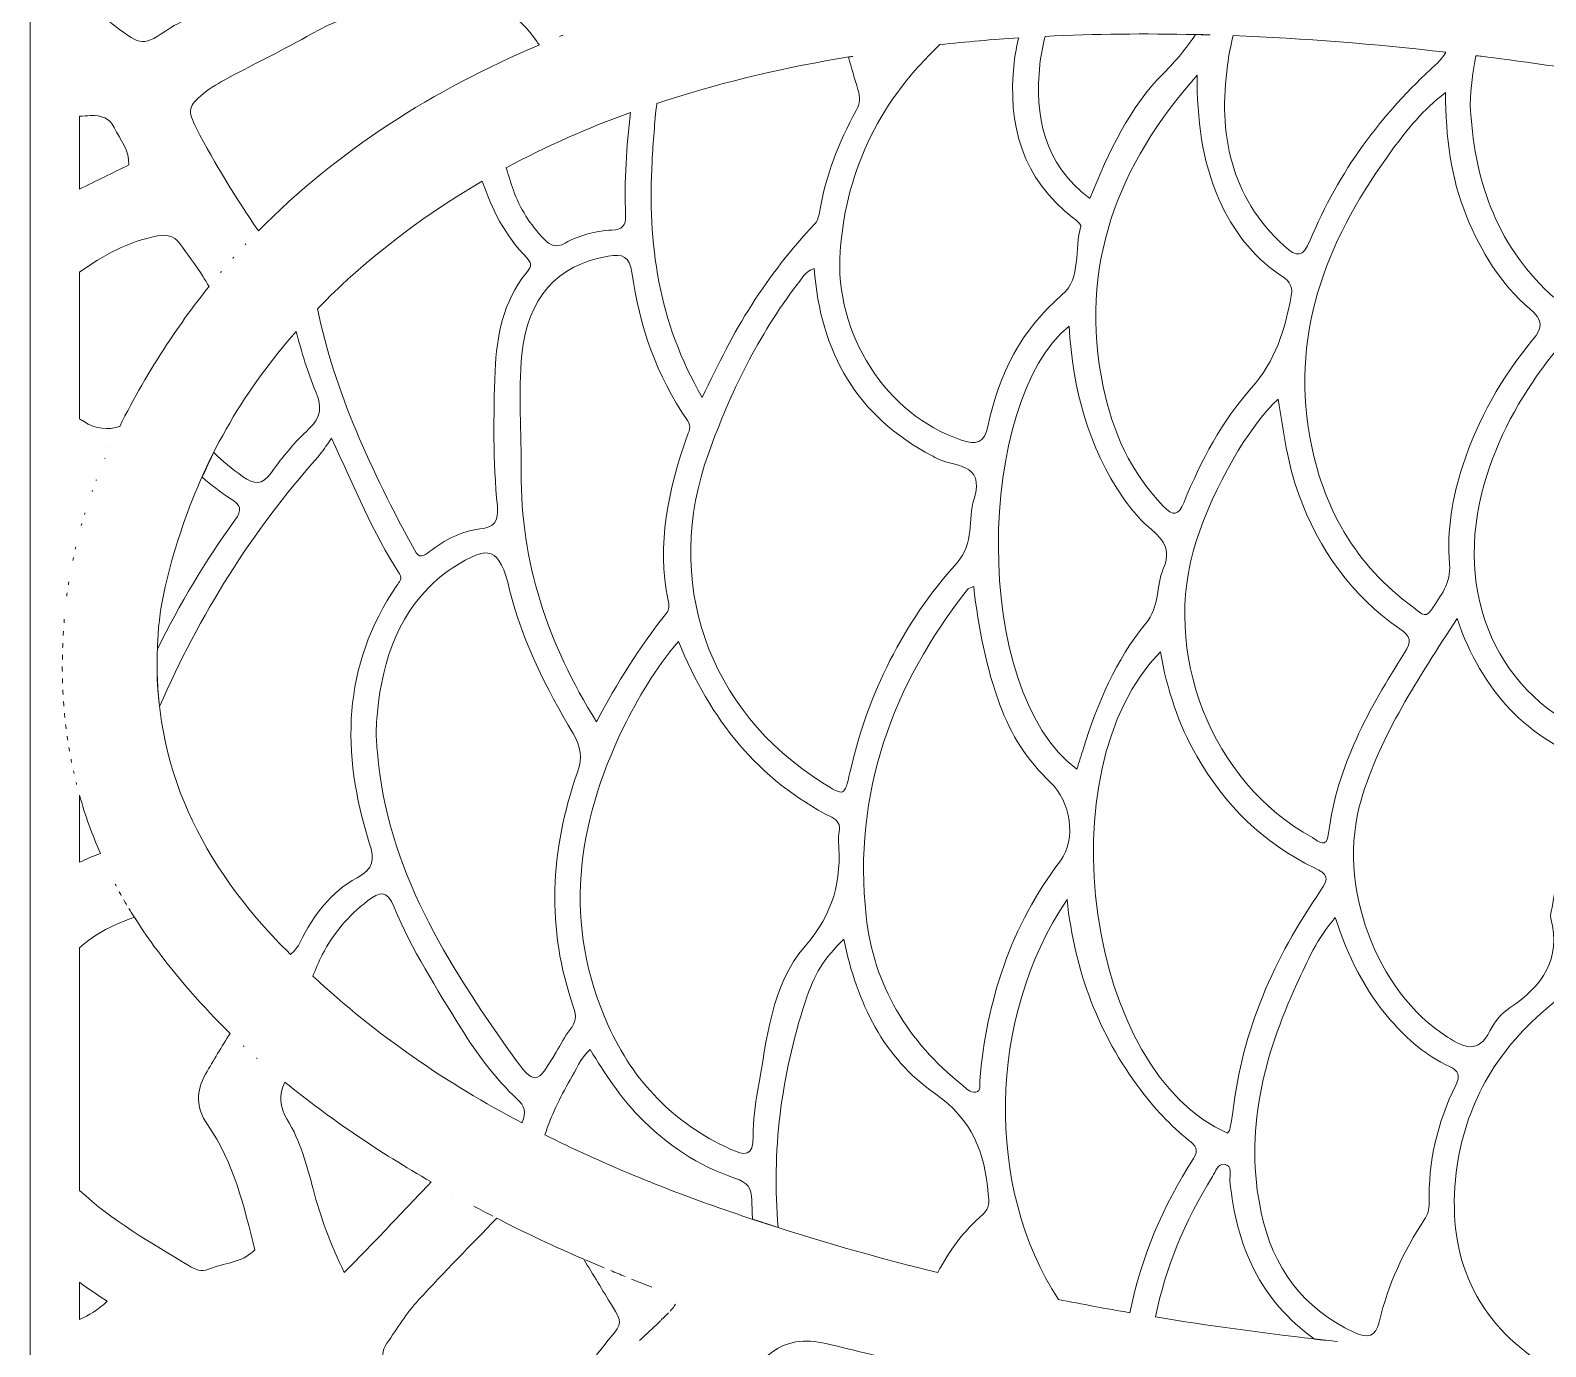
# Model space of a CAD drawing. Extents: x 140 to 2861, y -2860 to -140.
# Drawn here: x 140 to 710, y -1461 to -967 of the extents above; entities that cross this region are included whole.
import ezdxf

# ---------------------------------------------------------------- set-up
doc = ezdxf.new("R2010")
doc.units = 0
doc.header["$MEASUREMENT"] = 0
doc.layers.add('Layer 1', color=7, linetype='Continuous')

# ---------------------------------------------------------------- blocks, each defined once
blk = doc.blocks.new('block 2')
at = {"layer": 'Layer 1', "lineweight": 0}
blk.add_lwpolyline([(140.32, -920.57), (140.32, -1001.24), (140.32, -1037.69), (140.32, -1133.2), (140.32, -1139.38), (140.32, -1222.42), (140.32, -1291.74), (140.32, -1328.31), (140.32, -1385.71), (140.32, -1421.71), (140.32, -1460.92), (140.32, -1497.87), (140.32, -1570.01), (140.32, -1602), (140.32, -1649.8), (140.32, -1699.51), (140.32, -1739.09), (140.32, -1775.73), (140.32, -1848.15), (140.32, -1876.33), (140.32, -1900.91), (140.32, -1936.56)], dxfattribs=at)
for points, knots in [([(158.82, -834.26), (164.77, -832.2), (170.87, -830.56), (177.21, -829.59), (190.52, -827.55), (203.94, -826.25), (217.28, -824.46), (226.15, -823.26), (234.81, -825.64), (243.6, -825.7), (246.51, -825.72), (248.32, -827.74), (249.37, -830.19), (250.79, -833.52), (252.05, -836.93), (253.09, -840.39), (254.16, -843.92), (252.75, -845.95), (248.81, -847.2), (240.94, -849.7), (232.95, -851.88), (225.22, -854.77), (208.12, -861.18), (196.65, -872.98), (192.23, -891), (190.63, -897.53), (189.68, -904.24), (187.83, -910.69), (183.9, -924.34), (187.85, -936.23), (195.4, -947.39), (197.95, -951.17), (200.83, -954.72), (203.42, -958.19), (200.81, -962.66), (196.43, -963.55), (193.04, -965.8), (182.32, -972.93), (182.35, -972.77), (172.02, -965.05), (166.87, -961.2), (162.62, -956.6), (158.82, -951.63), (158.82, -951.63), (158.82, -834.26), (158.82, -834.26)], [0, 0, 0, 0, 1, 1, 1, 2, 2, 2, 3, 3, 3, 4, 4, 4, 5, 5, 5, 6, 6, 6, 7, 7, 7, 8, 8, 8, 9, 9, 9, 10, 10, 10, 11, 11, 11, 12, 12, 12, 13, 13, 13, 14, 14, 14, 15, 15, 15, 15]), ([(214.54, -984.7), (225.05, -979.08), (235.8, -973.91), (246.15, -968), (261.56, -959.21), (278.26, -956.82), (295.59, -957), (297.66, -957.02), (299.79, -957.62), (301.79, -957.32), (314.58, -955.42), (323.83, -960.82), (330.68, -971.13), (330.94, -971.53), (331.23, -971.89), (331.55, -972.23), (331.55, -972.23), (331.55, -972.23), (331.56, -972.23), (291.63, -989.15), (255.81, -1011.77), (226.01, -1042.1), (217.63, -1029.67), (209.56, -1017.03), (202.74, -1003.62), (199.31, -996.88), (199.61, -995.05), (205.39, -990.49), (208.2, -988.26), (211.36, -986.4), (214.54, -984.7)], [0, 0, 0, 0, 1, 1, 1, 2, 2, 2, 3, 3, 3, 4, 4, 4, 5, 5, 5, 6, 6, 6, 7, 7, 7, 8, 8, 8, 9, 9, 9, 10, 10, 10, 10]), ([(340.41, -968.6), (339.96, -968.78), (339.51, -968.96), (339.05, -969.14), (339.51, -968.96), (339.96, -968.78), (340.41, -968.6)], [0, 0, 0, 0, 1, 1, 1, 2, 2, 2, 2]), ([(532.26, -1037.42), (533.29, -1038.22), (535.1, -1039.64), (534.91, -1040.3), (532.3, -1048.87), (535.25, -1059.82), (527.92, -1066.04), (512.51, -1079.22), (504.13, -1095.89), (500.06, -1115.11), (498.6, -1122.14), (495.72, -1122.56), (489.76, -1120.56), (461.98, -1111.22), (442.24, -1080.83), (444.5, -1049.75), (446.88, -1017.67), (460.41, -992.39), (482, -972.14), (491.88, -971.06), (501.71, -970.22), (511.59, -969.6), (510.82, -972.68), (510.2, -975.75), (509.86, -978.94), (507.28, -1002.38), (512.85, -1022.47), (532.26, -1037.42)], [0, 0, 0, 0, 1, 1, 1, 2, 2, 2, 3, 3, 3, 4, 4, 4, 5, 5, 5, 6, 6, 6, 7, 7, 7, 8, 8, 8, 9, 9, 9, 9]), ([(578.02, -968.37), (578.02, -968.37), (578.02, -968.33), (578.02, -968.33), (579.82, -968.37), (581.67, -968.41), (583.51, -968.45), (581.67, -968.41), (579.82, -968.41), (578.02, -968.37), (574.52, -973.44), (570.6, -978.25), (566.07, -982.82), (553.27, -995.61), (545.36, -1012.29), (538.29, -1029.96), (520.81, -1016.59), (517.47, -998.99), (519.54, -979.59), (519.92, -975.98), (520.62, -972.48), (521.46, -969.03), (540.33, -968.1), (559.15, -967.91), (578.02, -968.37)], [0, 0, 0, 0, 1, 1, 1, 2, 2, 2, 3, 3, 3, 4, 4, 4, 5, 5, 5, 6, 6, 6, 7, 7, 7, 8, 8, 8, 8]), ([(668.31, -979.59), (647.75, -998.11), (631.65, -1019.97), (621.09, -1045.56), (618.36, -1052.17), (616.06, -1052.05), (611.33, -1047.75), (590.97, -1029.23), (586.47, -1005.41), (590.01, -979.82), (590.54, -976.06), (591.23, -972.37), (592.08, -968.76), (618.71, -969.76), (645.33, -971.95), (671.96, -974.98), (671, -976.63), (669.88, -978.17), (668.31, -979.59)], [0, 0, 0, 0, 1, 1, 1, 2, 2, 2, 3, 3, 3, 4, 4, 4, 5, 5, 5, 6, 6, 6, 6]), ([(451.19, -989), (452.11, -991.89), (451.96, -994.23), (450.5, -996.88), (443.85, -1008.87), (439.05, -1021.55), (436.74, -1035.15), (436.47, -1036.72), (435.93, -1038.53), (434.9, -1039.61), (426.06, -1048.9), (418.26, -1059.01), (411.31, -1069.81), (404.35, -1080.56), (398.78, -1092.05), (392.71, -1104.65), (376.23, -1076.34), (372.12, -1046.64), (373.88, -1015.9), (374.27, -1008.64), (374.84, -1001.42), (375.61, -994.19), (397.51, -986.97), (420.14, -981.51), (443.39, -977.48), (445.34, -977.14), (447.29, -976.85), (449.23, -976.55), (448.69, -976.64), (448.15, -976.73), (447.61, -976.82), (448.77, -980.9), (449.96, -984.93), (451.19, -989)], [0, 0, 0, 0, 1, 1, 1, 2, 2, 2, 3, 3, 3, 4, 4, 4, 5, 5, 5, 6, 6, 6, 7, 7, 7, 8, 8, 8, 9, 9, 9, 10, 10, 10, 11, 11, 11, 11]), ([(745.42, -1035.73), (744.88, -1039.22), (743.39, -1041.64), (740.81, -1044.1), (733.51, -1050.94), (726.4, -1058.05), (719.6, -1065.39), (716.41, -1068.81), (714.42, -1068.92), (710.96, -1065.66), (690.59, -1046.52), (682.53, -1022.35), (681.18, -994.5), (681.41, -988.2), (682.14, -982.17), (683.26, -976.29), (683.91, -976.36), (684.6, -976.44), (685.29, -976.52), (711.42, -979.75), (737.24, -983.86), (762.79, -988.77), (753.87, -1003.07), (747.96, -1018.7), (745.42, -1035.73)], [0, 0, 0, 0, 1, 1, 1, 2, 2, 2, 3, 3, 3, 4, 4, 4, 5, 5, 5, 6, 6, 6, 7, 7, 7, 8, 8, 8, 8]), ([(613.94, -1066.42), (611.6, -1079.14), (607.99, -1091.05), (599.07, -1101.04), (587.85, -1113.61), (580.05, -1128.4), (573.68, -1143.92), (571.49, -1149.22), (569.64, -1149.42), (565.88, -1145.5), (553.66, -1132.86), (546.78, -1117.45), (543.32, -1100.66), (533.95, -1055.44), (548.7, -1017.21), (578.59, -983.66), (578.56, -999.99), (580.32, -1015.55), (586.89, -1030.42), (591.96, -1041.87), (599.23, -1051.52), (609.64, -1058.55), (612.56, -1060.51), (614.75, -1062.08), (613.94, -1066.42)], [0, 0, 0, 0, 1, 1, 1, 2, 2, 2, 3, 3, 3, 4, 4, 4, 5, 5, 5, 6, 6, 6, 7, 7, 7, 8, 8, 8, 8]), ([(703.54, -1071.38), (708.34, -1075.53), (708.65, -1078.22), (704.62, -1083.06), (692.94, -1097.09), (684.1, -1112.8), (678.41, -1130.17), (674.46, -1142.19), (672.3, -1154.6), (673.42, -1167.13), (674.03, -1174.51), (670, -1179.19), (666.58, -1184.42), (664.04, -1188.38), (661.7, -1184.73), (659.78, -1183.38), (637.8, -1167.59), (625.58, -1145.54), (620.94, -1119.45), (613.63, -1078.45), (628.39, -1043.49), (652.13, -1011.33), (657.55, -1003.99), (663.24, -996.77), (671.92, -990.08), (671.92, -1007.18), (673.92, -1022.2), (679.76, -1036.53), (685.21, -1049.86), (692.59, -1061.97), (703.54, -1071.38)], [0, 0, 0, 0, 1, 1, 1, 2, 2, 2, 3, 3, 3, 4, 4, 4, 5, 5, 5, 6, 6, 6, 7, 7, 7, 8, 8, 8, 9, 9, 9, 10, 10, 10, 10]), ([(158.82, -999.05), (160.19, -998.96), (161.56, -998.87), (162.93, -998.81), (167.12, -998.65), (170.04, -999.63), (171.85, -1003.28), (174.1, -1007.82), (177.55, -1011.92), (177.35, -1017.29), (171.15, -1020.4), (164.93, -1023.32), (158.82, -1026.41), (158.82, -1026.41), (158.82, -999.05), (158.82, -999.05)], [0, 0, 0, 0, 1, 1, 1, 2, 2, 2, 3, 3, 3, 4, 4, 4, 5, 5, 5, 5]), ([(365.74, -997.61), (364.24, -1010.44), (363.39, -1023.28), (363.93, -1036.19), (364.09, -1040.34), (362.47, -1041.57), (358.78, -1041.8), (352.6, -1042.14), (346.64, -1043.64), (341.22, -1046.68), (337.88, -1048.6), (335.58, -1047.64), (333.19, -1045.1), (328.2, -1039.72), (324.13, -1033.69), (321.78, -1026.81), (320.82, -1024.05), (319.9, -1021.24), (319.05, -1018.44), (334.08, -1010.29), (349.68, -1003.41), (365.74, -997.61)], [0, 0, 0, 0, 1, 1, 1, 2, 2, 2, 3, 3, 3, 4, 4, 4, 5, 5, 5, 6, 6, 6, 7, 7, 7, 7]), ([(326.93, -1052.32), (329.2, -1054.63), (328.01, -1056.13), (326.55, -1057.97), (317.9, -1068.69), (315.48, -1081.41), (314.94, -1094.66), (314.21, -1111.65), (314.18, -1128.63), (315.75, -1145.54), (316.29, -1151.26), (314.6, -1153.37), (309.14, -1154.03), (302.07, -1154.87), (295.89, -1158.21), (290.32, -1162.52), (288.05, -1164.25), (286.51, -1165.44), (284.59, -1161.94), (268.45, -1132.36), (254.43, -1102.04), (248.21, -1071.34), (252.16, -1067.27), (256.24, -1063.27), (260.54, -1059.39), (276.18, -1045.41), (292.77, -1033.54), (310.1, -1023.43), (313.6, -1033.96), (318.63, -1043.83), (326.93, -1052.32)], [0, 0, 0, 0, 1, 1, 1, 2, 2, 2, 3, 3, 3, 4, 4, 4, 5, 5, 5, 6, 6, 6, 7, 7, 7, 8, 8, 8, 9, 9, 9, 10, 10, 10, 10]), ([(158.82, -1057.64), (167.64, -1051.31), (177.17, -1046.1), (188.05, -1043.97), (191.36, -1043.32), (194.26, -1043.89), (196.32, -1046.7), (199.37, -1050.85), (202.55, -1054.94), (205.23, -1059.33), (205.97, -1060.55), (206.71, -1061.76), (207.46, -1062.98), (201.87, -1069.94), (196.55, -1077.24), (191.53, -1084.91), (185.03, -1094.84), (179.09, -1105.01), (173.9, -1115.51), (173.9, -1115.51), (173.9, -1115.51), (173.9, -1115.51), (169.56, -1116.94), (165.06, -1116.67), (160.27, -1113.6), (159.77, -1113.29), (159.29, -1112.96), (158.82, -1112.63), (158.82, -1112.63), (158.82, -1057.64), (158.82, -1057.64)], [0, 0, 0, 0, 1, 1, 1, 2, 2, 2, 3, 3, 3, 4, 4, 4, 5, 5, 5, 6, 6, 6, 7, 7, 7, 8, 8, 8, 9, 9, 9, 10, 10, 10, 10]), ([(221.05, -1047.28), (221.15, -1047.18), (221.24, -1047.08), (221.33, -1046.98), (221.24, -1047.08), (221.15, -1047.18), (221.05, -1047.28)], [0, 0, 0, 0, 1, 1, 1, 2, 2, 2, 2]), ([(216.33, -1052.47), (216.46, -1052.32), (216.6, -1052.17), (216.73, -1052.02), (216.6, -1052.17), (216.46, -1052.32), (216.33, -1052.47)], [0, 0, 0, 0, 1, 1, 1, 2, 2, 2, 2]), ([(324.97, -1088.44), (327.01, -1067.27), (338.15, -1054.94), (357.36, -1051.56), (362.86, -1050.59), (365.43, -1051.75), (366.28, -1057.66), (369.08, -1077.72), (375.57, -1096.51), (387.18, -1113.3), (388.87, -1115.72), (387.6, -1117.53), (386.91, -1119.49), (379.99, -1139.43), (375.46, -1159.64), (379.95, -1180.88), (380.3, -1182.54), (380.38, -1184.26), (379.22, -1185.69), (369.23, -1198.33), (360.63, -1211.89), (352.98, -1226.53), (334.81, -1197.25), (324.47, -1166.63), (324.7, -1132.7), (324.78, -1117.95), (323.55, -1103.19), (324.97, -1088.44)], [0, 0, 0, 0, 1, 1, 1, 2, 2, 2, 3, 3, 3, 4, 4, 4, 5, 5, 5, 6, 6, 6, 7, 7, 7, 8, 8, 8, 9, 9, 9, 9]), ([(211.81, -1057.69), (211.92, -1057.56), (212.03, -1057.43), (212.14, -1057.3), (212.03, -1057.43), (211.92, -1057.56), (211.81, -1057.69)], [0, 0, 0, 0, 1, 1, 1, 2, 2, 2, 2]), ([(395.13, -1125.44), (403.31, -1102.85), (413.65, -1081.37), (428.37, -1062.24), (430.02, -1060.09), (431.21, -1057.43), (434.74, -1056.17), (437.13, -1087.9), (450.84, -1111.84), (479.04, -1126.55), (479.5, -1126.79), (480, -1127.09), (480.46, -1127.36), (486.96, -1130.9), (499.1, -1128.9), (494.8, -1142.77), (492.34, -1150.65), (495.14, -1159.17), (488.3, -1166.86), (468.17, -1189.37), (454.91, -1215.85), (448.19, -1245.47), (446.15, -1254.54), (446.08, -1254.5), (437.93, -1249.39), (394.59, -1222.11), (377.73, -1173.35), (395.13, -1125.44)], [0, 0, 0, 0, 1, 1, 1, 2, 2, 2, 3, 3, 3, 4, 4, 4, 5, 5, 5, 6, 6, 6, 7, 7, 7, 8, 8, 8, 9, 9, 9, 9]), ([(777.54, -1134.85), (751.11, -1157.22), (743.69, -1186.57), (748.38, -1219.84), (748.88, -1223.53), (751.18, -1226.95), (746.69, -1230.22), (742.23, -1233.44), (738.58, -1235.6), (732.47, -1233.44), (694.21, -1220.07), (674.92, -1182.73), (685.56, -1140.46), (694.44, -1105.31), (717.64, -1079.64), (744.35, -1054.05), (745.46, -1084.06), (758.52, -1106.11), (778.2, -1124.71), (782.84, -1129.09), (782.65, -1130.55), (777.54, -1134.85)], [0, 0, 0, 0, 1, 1, 1, 2, 2, 2, 3, 3, 3, 4, 4, 4, 5, 5, 5, 6, 6, 6, 7, 7, 7, 7]), ([(240.21, -1079.83), (242.13, -1087.6), (244.56, -1095.16), (247.55, -1102.58), (249.78, -1108.04), (249.74, -1112.07), (244.98, -1116.45), (239.71, -1121.33), (235.03, -1126.98), (230.88, -1132.86), (227.38, -1137.81), (224.42, -1137.39), (220.08, -1134.32), (216.12, -1131.55), (212.51, -1128.51), (209.21, -1125.36), (207.67, -1128.4), (206.29, -1131.47), (204.9, -1134.62), (208.17, -1137.47), (211.63, -1140.16), (215.43, -1142.62), (219.35, -1145.15), (220.08, -1146.76), (217.16, -1150.76), (206.06, -1166.13), (196.37, -1182.3), (188.07, -1199.21), (187.81, -1206.59), (188.07, -1213.77), (188.88, -1220.73), (203.79, -1186.42), (223.46, -1155.06), (248.4, -1126.94), (250.05, -1125.09), (251.36, -1122.94), (253.47, -1119.98), (262.04, -1138.43), (269.03, -1155.41), (278.94, -1170.86), (280.25, -1172.93), (278.83, -1173.97), (277.98, -1175.24), (257.31, -1205.59), (257.08, -1238.29), (267.65, -1271.9), (269.64, -1278.28), (269.49, -1281.55), (263.07, -1285.01), (253.28, -1290.27), (246.71, -1299.15), (241.79, -1309.02), (240.79, -1311.02), (239.56, -1312.59), (238.06, -1313.82), (236.68, -1312.44), (235.3, -1311.09), (233.91, -1309.67), (202.56, -1277.05), (184.96, -1239.44), (188.31, -1193.52), (189.3, -1179.81), (192.95, -1166.51), (197.37, -1153.45), (206.79, -1125.63), (221.23, -1101.31), (240.21, -1079.83)], [0, 0, 0, 0, 1, 1, 1, 2, 2, 2, 3, 3, 3, 4, 4, 4, 5, 5, 5, 6, 6, 6, 7, 7, 7, 8, 8, 8, 9, 9, 9, 10, 10, 10, 11, 11, 11, 12, 12, 12, 13, 13, 13, 14, 14, 14, 15, 15, 15, 16, 16, 16, 17, 17, 17, 18, 18, 18, 19, 19, 19, 20, 20, 20, 21, 21, 21, 22, 22, 22, 22]), ([(565.88, -1168.97), (563.11, -1175.54), (564.65, -1183.15), (559.23, -1189.64), (547.97, -1203.28), (541.17, -1219.54), (535.91, -1236.36), (535.1, -1238.94), (534.33, -1241.47), (533.45, -1244.2), (493.45, -1214.96), (495.76, -1105.69), (530.53, -1077.84), (531.87, -1101.7), (537.71, -1123.21), (550.82, -1142.35), (552.85, -1145.3), (555.12, -1148.19), (557.62, -1150.76), (562.57, -1155.83), (570.06, -1159.17), (565.88, -1168.97)], [0, 0, 0, 0, 1, 1, 1, 2, 2, 2, 3, 3, 3, 4, 4, 4, 5, 5, 5, 6, 6, 6, 7, 7, 7, 7]), ([(656.51, -1200.59), (643.18, -1221.53), (631.04, -1243.09), (627.97, -1268.33), (627.2, -1274.59), (624.24, -1271.21), (621.9, -1269.95), (583.93, -1249.2), (564.76, -1200.17), (578.25, -1158.6), (584.86, -1138.23), (598, -1115.34), (609.02, -1105.31), (611.06, -1117.6), (612.52, -1129.63), (616.75, -1141.12), (624.39, -1161.79), (636.53, -1179), (654.71, -1191.56), (658.86, -1194.45), (659.32, -1196.21), (656.51, -1200.59)], [0, 0, 0, 0, 1, 1, 1, 2, 2, 2, 3, 3, 3, 4, 4, 4, 5, 5, 5, 6, 6, 6, 7, 7, 7, 7]), ([(170.14, -1123.49), (170.14, -1123.49), (170.14, -1123.48), (170.15, -1123.47), (170.14, -1123.48), (170.14, -1123.49), (170.14, -1123.49)], [0, 0, 0, 0, 1, 1, 1, 2, 2, 2, 2]), ([(168.34, -1127.59), (168.37, -1127.52), (168.4, -1127.46), (168.43, -1127.4), (168.4, -1127.46), (168.37, -1127.52), (168.34, -1127.59)], [0, 0, 0, 0, 1, 1, 1, 2, 2, 2, 2]), ([(165.01, -1135.89), (165.05, -1135.78), (165.09, -1135.67), (165.13, -1135.57), (165.09, -1135.67), (165.05, -1135.78), (165.01, -1135.89)], [0, 0, 0, 0, 1, 1, 1, 2, 2, 2, 2]), ([(163.5, -1140), (163.55, -1139.85), (163.61, -1139.69), (163.67, -1139.53), (163.61, -1139.69), (163.55, -1139.85), (163.5, -1140)], [0, 0, 0, 0, 1, 1, 1, 2, 2, 2, 2]), ([(160.66, -1148.62), (160.73, -1148.4), (160.79, -1148.19), (160.86, -1147.97), (160.79, -1148.19), (160.73, -1148.4), (160.66, -1148.62)], [0, 0, 0, 0, 1, 1, 1, 2, 2, 2, 2]), ([(159.45, -1152.76), (159.52, -1152.5), (159.6, -1152.24), (159.67, -1151.97), (159.6, -1152.24), (159.52, -1152.5), (159.45, -1152.76)], [0, 0, 0, 0, 1, 1, 1, 2, 2, 2, 2]), ([(157.17, -1161.68), (157.25, -1161.36), (157.32, -1161.05), (157.39, -1160.73), (157.32, -1161.05), (157.25, -1161.36), (157.17, -1161.68)], [0, 0, 0, 0, 1, 1, 1, 2, 2, 2, 2]), ([(289.85, -1176.16), (292.54, -1173.39), (295.54, -1170.82), (298.81, -1168.74), (313.1, -1159.52), (316.4, -1160.94), (320.36, -1176.89), (325.16, -1196.25), (334.12, -1213.85), (344.18, -1230.87), (347.14, -1235.9), (347.79, -1239.9), (345.83, -1245.43), (335.58, -1274.63), (334, -1304.14), (344.41, -1333.73), (345.53, -1336.99), (345.34, -1339.37), (343.07, -1342.06), (340.96, -1344.6), (339.5, -1347.67), (337.8, -1350.55), (330.66, -1362.81), (329.74, -1363.5), (321.32, -1351.59), (296.89, -1317.24), (274.33, -1281.78), (270.68, -1238.05), (270.45, -1235.29), (270.3, -1232.52), (270.18, -1230.52), (271.18, -1209.81), (275.52, -1191.14), (289.85, -1176.16)], [0, 0, 0, 0, 1, 1, 1, 2, 2, 2, 3, 3, 3, 4, 4, 4, 5, 5, 5, 6, 6, 6, 7, 7, 7, 8, 8, 8, 9, 9, 9, 10, 10, 10, 11, 11, 11, 11]), ([(156.27, -1165.85), (156.34, -1165.5), (156.41, -1165.15), (156.49, -1164.81), (156.41, -1165.15), (156.34, -1165.5), (156.27, -1165.85)], [0, 0, 0, 0, 1, 1, 1, 2, 2, 2, 2]), ([(154.02, -1179.28), (154.07, -1178.88), (154.13, -1178.48), (154.18, -1178.08), (154.13, -1178.48), (154.07, -1178.88), (154.02, -1179.28)], [0, 0, 0, 0, 1, 1, 1, 2, 2, 2, 2]), ([(154.62, -1175.05), (154.68, -1174.67), (154.74, -1174.28), (154.8, -1173.9), (154.74, -1174.28), (154.68, -1174.67), (154.62, -1175.05)], [0, 0, 0, 0, 1, 1, 1, 2, 2, 2, 2]), ([(495.45, -1365.54), (493.34, -1365.96), (491.99, -1364.12), (490.45, -1362.93), (469.86, -1346.6), (457.1, -1325.39), (454.26, -1299.38), (449.23, -1253.19), (464.1, -1212.77), (492.34, -1176.73), (492.61, -1176.35), (493.26, -1176.27), (494.68, -1175.7), (496.45, -1191.3), (499.33, -1205.97), (504.52, -1220.11), (508.63, -1231.25), (514.81, -1241.05), (523.5, -1249.2), (531.03, -1256.27), (533.37, -1270.52), (527.22, -1278.67), (508.59, -1303.18), (499.56, -1331.04), (496.95, -1361.31), (496.83, -1362.85), (497.64, -1365.04), (495.45, -1365.54)], [0, 0, 0, 0, 1, 1, 1, 2, 2, 2, 3, 3, 3, 4, 4, 4, 5, 5, 5, 6, 6, 6, 7, 7, 7, 8, 8, 8, 9, 9, 9, 9]), ([(153.1, -1187.9), (153.06, -1188.38), (153.03, -1188.86), (152.99, -1189.34), (153.03, -1188.86), (153.06, -1188.38), (153.1, -1187.9)], [0, 0, 0, 0, 1, 1, 1, 2, 2, 2, 2]), ([(728.4, -1242.09), (732.78, -1243.63), (731.36, -1245.47), (729.67, -1248.08), (720.22, -1262.8), (714.45, -1278.94), (711.92, -1296.19), (711.73, -1297.57), (711.07, -1299.07), (711.42, -1300.3), (715.38, -1315.63), (708.31, -1325.66), (696.2, -1333.76), (693.09, -1335.88), (690.21, -1339.1), (688.56, -1342.49), (684.14, -1351.44), (678.91, -1348.82), (672.65, -1344.87), (645.72, -1327.92), (630.77, -1287.54), (640.18, -1255.88), (647.48, -1231.33), (661.62, -1210.35), (676.22, -1187.65), (685.64, -1215.12), (702.54, -1233.06), (728.4, -1242.09)], [0, 0, 0, 0, 1, 1, 1, 2, 2, 2, 3, 3, 3, 4, 4, 4, 5, 5, 5, 6, 6, 6, 7, 7, 7, 8, 8, 8, 9, 9, 9, 9]), ([(152.76, -1192.4), (152.73, -1192.96), (152.7, -1193.52), (152.67, -1194.09), (152.7, -1193.52), (152.73, -1192.96), (152.76, -1192.4)], [0, 0, 0, 0, 1, 1, 1, 2, 2, 2, 2]), ([(152.52, -1196.87), (152.5, -1197.46), (152.48, -1198.05), (152.46, -1198.64), (152.48, -1198.05), (152.5, -1197.46), (152.52, -1196.87)], [0, 0, 0, 0, 1, 1, 1, 2, 2, 2, 2]), ([(363.05, -1228.72), (368.47, -1217.5), (374.92, -1206.89), (383.76, -1196.25), (395.74, -1225.76), (413.76, -1248.28), (441.35, -1262.34), (443.66, -1263.49), (444.62, -1265.14), (444.19, -1267.68), (444, -1268.79), (443.81, -1269.91), (443.89, -1271.02), (445.12, -1285.97), (442, -1298.53), (431.32, -1310.75), (418.45, -1325.54), (417.07, -1345.87), (413.57, -1364.73), (412.54, -1370.42), (411.77, -1376.34), (411.84, -1382.1), (412, -1389.9), (408.65, -1389.4), (403.24, -1386.94), (381.99, -1377.3), (366.85, -1361.47), (357.4, -1340.49), (340.23, -1302.41), (345.45, -1265.18), (363.05, -1228.72)], [0, 0, 0, 0, 1, 1, 1, 2, 2, 2, 3, 3, 3, 4, 4, 4, 5, 5, 5, 6, 6, 6, 7, 7, 7, 8, 8, 8, 9, 9, 9, 10, 10, 10, 10]), ([(578.48, -1239.4), (589.04, -1257.73), (603.45, -1272.14), (622.63, -1281.28), (627.7, -1283.7), (628.35, -1285.04), (624.85, -1290.08), (607.53, -1315.13), (595.54, -1342.45), (592, -1373.03), (591.73, -1375.22), (591.27, -1377.41), (590.85, -1379.6), (590.74, -1380.1), (590.31, -1380.48), (590.04, -1380.95), (537.33, -1358.2), (521.08, -1244.62), (564.8, -1200.21), (567.3, -1214.31), (571.52, -1227.34), (578.48, -1239.4)], [0, 0, 0, 0, 1, 1, 1, 2, 2, 2, 3, 3, 3, 4, 4, 4, 5, 5, 5, 6, 6, 6, 7, 7, 7, 7]), ([(152.33, -1205.74), (152.33, -1206.34), (152.34, -1206.93), (152.35, -1207.53), (152.34, -1206.93), (152.33, -1206.34), (152.33, -1205.74)], [0, 0, 0, 0, 1, 1, 1, 2, 2, 2, 2]), ([(152.38, -1201.32), (152.36, -1201.92), (152.36, -1202.52), (152.35, -1203.11), (152.36, -1202.52), (152.36, -1201.92), (152.38, -1201.32)], [0, 0, 0, 0, 1, 1, 1, 2, 2, 2, 2]), ([(152.44, -1211.91), (152.42, -1211.32), (152.4, -1210.73), (152.38, -1210.14), (152.4, -1210.73), (152.42, -1211.32), (152.44, -1211.91)], [0, 0, 0, 0, 1, 1, 1, 2, 2, 2, 2]), ([(152.63, -1216.25), (152.59, -1215.67), (152.56, -1215.1), (152.54, -1214.52), (152.56, -1215.1), (152.59, -1215.67), (152.63, -1216.25)], [0, 0, 0, 0, 1, 1, 1, 2, 2, 2, 2]), ([(152.91, -1220.56), (152.87, -1220), (152.83, -1219.44), (152.79, -1218.88), (152.83, -1219.44), (152.87, -1220), (152.91, -1220.56)], [0, 0, 0, 0, 1, 1, 1, 2, 2, 2, 2]), ([(153.3, -1224.85), (153.24, -1224.31), (153.19, -1223.76), (153.14, -1223.22), (153.19, -1223.76), (153.24, -1224.31), (153.3, -1224.85)], [0, 0, 0, 0, 1, 1, 1, 2, 2, 2, 2]), ([(153.79, -1229.1), (153.72, -1228.58), (153.66, -1228.06), (153.6, -1227.54), (153.66, -1228.06), (153.72, -1228.58), (153.79, -1229.1)], [0, 0, 0, 0, 1, 1, 1, 2, 2, 2, 2]), ([(154.37, -1233.33), (154.3, -1232.84), (154.23, -1232.35), (154.16, -1231.85), (154.23, -1232.35), (154.3, -1232.84), (154.37, -1233.33)], [0, 0, 0, 0, 1, 1, 1, 2, 2, 2, 2]), ([(155.06, -1237.53), (154.98, -1237.07), (154.9, -1236.62), (154.83, -1236.16), (154.9, -1236.62), (154.98, -1237.07), (155.06, -1237.53)], [0, 0, 0, 0, 1, 1, 1, 2, 2, 2, 2]), ([(155.85, -1241.7), (155.76, -1241.3), (155.69, -1240.89), (155.61, -1240.48), (155.69, -1240.89), (155.76, -1241.3), (155.85, -1241.7)], [0, 0, 0, 0, 1, 1, 1, 2, 2, 2, 2]), ([(156.74, -1245.85), (156.66, -1245.51), (156.59, -1245.17), (156.51, -1244.83), (156.59, -1245.17), (156.66, -1245.51), (156.74, -1245.85)], [0, 0, 0, 0, 1, 1, 1, 2, 2, 2, 2]), ([(157.73, -1249.97), (157.67, -1249.74), (157.62, -1249.51), (157.56, -1249.29), (157.62, -1249.51), (157.67, -1249.74), (157.73, -1249.97)], [0, 0, 0, 0, 1, 1, 1, 2, 2, 2, 2]), ([(166.64, -1275.93), (163.98, -1276.92), (161.37, -1277.99), (158.82, -1279.19), (158.82, -1279.19), (158.82, -1254.06), (158.82, -1254.06), (158.82, -1254.05), (158.82, -1254.05), (158.82, -1254.05), (160.91, -1261.48), (163.52, -1268.78), (166.65, -1275.93), (166.65, -1275.93), (166.64, -1275.93), (166.64, -1275.93)], [0, 0, 0, 0, 1, 1, 1, 2, 2, 2, 3, 3, 3, 4, 4, 4, 5, 5, 5, 5]), ([(172.2, -1287.46), (172.33, -1287.7), (172.45, -1287.94), (172.57, -1288.18), (172.45, -1287.94), (172.33, -1287.7), (172.2, -1287.46)], [0, 0, 0, 0, 1, 1, 1, 2, 2, 2, 2]), ([(173.65, -1290.15), (173.93, -1290.66), (174.21, -1291.17), (174.5, -1291.67), (174.21, -1291.17), (173.93, -1290.66), (173.65, -1290.15)], [0, 0, 0, 0, 1, 1, 1, 2, 2, 2, 2]), ([(276.98, -1296.11), (283.63, -1312.09), (292.93, -1326.69), (302, -1341.37), (307.99, -1351.13), (314.79, -1360.31), (323.2, -1368.15), (326.09, -1370.84), (326.59, -1373.18), (325.13, -1376.87), (325.09, -1376.95), (325.09, -1377.06), (325.05, -1377.14), (296.81, -1362.23), (270.37, -1344.25), (246.48, -1321.97), (247.48, -1319.28), (248.63, -1316.63), (249.97, -1313.98), (254.08, -1305.87), (259.85, -1299.26), (266.99, -1293.73), (271.57, -1290.19), (274.18, -1289.35), (276.98, -1296.11)], [0, 0, 0, 0, 1, 1, 1, 2, 2, 2, 3, 3, 3, 4, 4, 4, 5, 5, 5, 6, 6, 6, 7, 7, 7, 8, 8, 8, 8]), ([(175.43, -1293.32), (175.81, -1293.98), (176.2, -1294.64), (176.59, -1295.29), (176.2, -1294.64), (175.81, -1293.98), (175.43, -1293.32)], [0, 0, 0, 0, 1, 1, 1, 2, 2, 2, 2]), ([(177.36, -1296.59), (178, -1297.64), (178.64, -1298.68), (179.3, -1299.73), (178.64, -1298.68), (178, -1297.64), (177.36, -1296.59)], [0, 0, 0, 0, 1, 1, 1, 2, 2, 2, 2]), ([(529.72, -1293.15), (532.64, -1320.47), (541.63, -1343.71), (557.15, -1364.42), (562.53, -1371.57), (568.49, -1378.1), (575.52, -1383.67), (577.98, -1385.63), (579.32, -1387.21), (577.25, -1390.44), (565.61, -1408.46), (557.5, -1427.7), (553.35, -1448.41), (544.4, -1446.88), (535.45, -1445.19), (526.46, -1443.42), (499.1, -1401.16), (499.71, -1338.11), (529.72, -1293.15)], [0, 0, 0, 0, 1, 1, 1, 2, 2, 2, 3, 3, 3, 4, 4, 4, 5, 5, 5, 6, 6, 6, 6]), ([(215.38, -1343.49), (212.17, -1348.5), (209.13, -1353.62), (206.16, -1358.78), (202.51, -1365.1), (202.47, -1371.45), (206.87, -1377.7), (216.9, -1391.96), (220.53, -1408.61), (224.7, -1424.73), (219.59, -1429.98), (212.82, -1429.56), (207.26, -1432.1), (204.59, -1433.31), (202.18, -1432.11), (199.95, -1430.76), (185.66, -1422.13), (171.05, -1413.95), (158.82, -1402.44), (158.82, -1402.44), (158.82, -1311.38), (158.82, -1311.38), (164.92, -1305.84), (172, -1302.48), (179.4, -1299.89), (179.4, -1299.89), (179.4, -1299.89), (179.4, -1299.89), (181.71, -1303.53), (184.16, -1307.12), (186.77, -1310.67), (195.51, -1322.58), (205.1, -1333.45), (215.38, -1343.49)], [0, 0, 0, 0, 1, 1, 1, 2, 2, 2, 3, 3, 3, 4, 4, 4, 5, 5, 5, 6, 6, 6, 7, 7, 7, 8, 8, 8, 9, 9, 9, 10, 10, 10, 11, 11, 11, 11]), ([(665.73, -1407.26), (665.77, -1409.57), (665.24, -1411.57), (663.93, -1413.53), (656.13, -1425.21), (650.33, -1437.85), (647.06, -1451.45), (645.56, -1457.71), (642.72, -1458.13), (637.65, -1455.79), (618.13, -1446.84), (606.99, -1431.2), (602.65, -1410.76), (596.23, -1380.56), (603.49, -1352.21), (616.06, -1324.85), (619.94, -1316.4), (623.74, -1307.75), (630.5, -1299.95), (635.07, -1314.59), (641.61, -1327.39), (651.25, -1338.49), (657.55, -1345.67), (664.62, -1351.94), (673.38, -1355.97), (676.95, -1357.62), (677.49, -1359.31), (675.72, -1362.93), (668.85, -1376.87), (665.39, -1391.67), (665.73, -1407.26)], [0, 0, 0, 0, 1, 1, 1, 2, 2, 2, 3, 3, 3, 4, 4, 4, 5, 5, 5, 6, 6, 6, 7, 7, 7, 8, 8, 8, 9, 9, 9, 10, 10, 10, 10]), ([(350.6, -1349.59), (356.29, -1358.66), (361.74, -1367.34), (368.96, -1374.68), (379.26, -1385.21), (391.17, -1393.32), (405.16, -1397.93), (409.65, -1399.39), (411.27, -1401.58), (411.34, -1406.19), (411.38, -1408.53), (411.46, -1410.88), (411.57, -1413.22), (414.8, -1414.3), (417.99, -1415.37), (421.22, -1416.41), (418.76, -1388.02), (422.26, -1359.78), (431.32, -1331.77), (434.78, -1321.08), (438.51, -1315.32), (445.85, -1308.14), (450.8, -1332.19), (461.02, -1352.82), (480, -1366), (494.37, -1375.91), (498.79, -1388.32), (500.14, -1403.77), (500.41, -1406.65), (500.67, -1409.11), (498.18, -1411.34), (490.76, -1417.87), (485.31, -1425.28), (481.19, -1433.35), (461.14, -1428.4), (441.12, -1422.79), (421.22, -1416.41), (413.15, -1413.83), (405.08, -1411.15), (397.05, -1408.3), (375.27, -1400.58), (354.02, -1391.82), (333.62, -1381.6), (335.88, -1374.64), (339.07, -1367.77), (343.11, -1360.97), (345.3, -1357.24), (346.76, -1352.94), (350.6, -1349.59)], [0, 0, 0, 0, 1, 1, 1, 2, 2, 2, 3, 3, 3, 4, 4, 4, 5, 5, 5, 6, 6, 6, 7, 7, 7, 8, 8, 8, 9, 9, 9, 10, 10, 10, 11, 11, 11, 12, 12, 12, 13, 13, 13, 14, 14, 14, 15, 15, 15, 16, 16, 16, 16]), ([(731.09, -1449.8), (732.09, -1455.1), (734.16, -1459.94), (736.55, -1464.63), (736.97, -1465.47), (737.24, -1466.13), (737.35, -1466.74), (726.56, -1466.32), (715.72, -1465.86), (704.73, -1465.2), (679.95, -1447.38), (672, -1422.21), (676.3, -1393.05), (679.91, -1368.73), (692.05, -1348.71), (711.19, -1333.07), (713.15, -1331.46), (715.26, -1328.46), (717.53, -1333.03), (726.02, -1350.32), (739.58, -1362.08), (758.48, -1368.84), (734.09, -1391.59), (725.17, -1418.21), (731.09, -1449.8)], [0, 0, 0, 0, 1, 1, 1, 2, 2, 2, 3, 3, 3, 4, 4, 4, 5, 5, 5, 6, 6, 6, 7, 7, 7, 8, 8, 8, 8]), ([(220.61, -1348.47), (220.48, -1348.36), (220.36, -1348.24), (220.23, -1348.12), (220.36, -1348.24), (220.48, -1348.36), (220.61, -1348.47)], [0, 0, 0, 0, 1, 1, 1, 2, 2, 2, 2]), ([(225.51, -1352.93), (225.45, -1352.88), (225.4, -1352.83), (225.34, -1352.77), (225.4, -1352.83), (225.45, -1352.88), (225.51, -1352.93)], [0, 0, 0, 0, 1, 1, 1, 2, 2, 2, 2]), ([(290.87, -1399.29), (285.57, -1404.91), (280.24, -1410.5), (274.92, -1416.1), (269.64, -1421.67), (264.27, -1427.14), (258.26, -1433.35), (252.98, -1422.47), (249.32, -1412.34), (246.54, -1401.92), (244.15, -1392.91), (241.82, -1383.94), (236.83, -1375.87), (233.88, -1371.1), (233.72, -1366.51), (235.91, -1361.79), (253.04, -1375.77), (271.55, -1388.04), (290.87, -1399.29)], [0, 0, 0, 0, 1, 1, 1, 2, 2, 2, 3, 3, 3, 4, 4, 4, 5, 5, 5, 6, 6, 6, 6]), ([(584.36, -1397.2), (585.47, -1395.39), (586.43, -1392.32), (588.7, -1392.66), (592.12, -1393.16), (590.74, -1396.7), (590.93, -1398.93), (593.23, -1423.32), (602.42, -1443.84), (622.59, -1458.21), (625.51, -1458.56), (628.39, -1458.9), (631.31, -1459.21), (628.43, -1458.94), (625.55, -1458.6), (622.66, -1458.29), (622.63, -1458.29), (622.63, -1458.25), (622.59, -1458.21), (602.88, -1455.98), (582.97, -1453.26), (562.99, -1449.99), (566.61, -1431.62), (573.91, -1414.1), (584.36, -1397.2)], [0, 0, 0, 0, 1, 1, 1, 2, 2, 2, 3, 3, 3, 4, 4, 4, 5, 5, 5, 6, 6, 6, 7, 7, 7, 8, 8, 8, 8]), ([(298.88, -1403.88), (298.87, -1403.88), (298.85, -1403.87), (298.84, -1403.86), (298.85, -1403.87), (298.87, -1403.88), (298.88, -1403.88)], [0, 0, 0, 0, 1, 1, 1, 2, 2, 2, 2]), ([(306.91, -1408.34), (309.27, -1409.62), (311.64, -1410.87), (314.01, -1412.11), (311.64, -1410.87), (309.27, -1409.62), (306.91, -1408.34)], [0, 0, 0, 0, 1, 1, 1, 2, 2, 2, 2]), ([(315.56, -1412.92), (326.26, -1418.44), (337.15, -1423.52), (348.19, -1428.28), (348.19, -1428.28), (348.18, -1428.28), (348.18, -1428.28), (351.75, -1434.14), (355.29, -1440.01), (358.86, -1445.86), (362.62, -1452.02), (362.8, -1452.16), (358.02, -1457.96), (352.09, -1465.18), (346.67, -1472.68), (342.06, -1480.85), (338.39, -1487.34), (335.16, -1493.83), (332.63, -1500.9), (328.77, -1506.48), (325.13, -1512.15), (321.73, -1517.89), (318.12, -1518.27), (313.64, -1515.23), (307.35, -1509.25), (297.55, -1499.94), (288.78, -1489.75), (280.52, -1479.11), (278.01, -1475.86), (276.19, -1472.08), (274.01, -1468.57), (272.16, -1465.59), (272.34, -1462.62), (274.27, -1459.85), (278.13, -1454.34), (281.62, -1448.46), (286.16, -1443.57), (295.78, -1433.19), (305.67, -1423.05), (315.56, -1412.92), (315.56, -1412.92), (315.56, -1412.92), (315.56, -1412.92)], [0, 0, 0, 0, 1, 1, 1, 2, 2, 2, 3, 3, 3, 4, 4, 4, 5, 5, 5, 6, 6, 6, 7, 7, 7, 8, 8, 8, 9, 9, 9, 10, 10, 10, 11, 11, 11, 12, 12, 12, 13, 13, 13, 14, 14, 14, 14]), ([(355.83, -1431.52), (353.52, -1430.56), (351.21, -1429.58), (348.91, -1428.59), (351.21, -1429.58), (353.52, -1430.56), (355.83, -1431.52)], [0, 0, 0, 0, 1, 1, 1, 2, 2, 2, 2]), ([(358.31, -1432.55), (360.14, -1433.31), (361.98, -1434.06), (363.81, -1434.8), (361.98, -1434.06), (360.14, -1433.31), (358.31, -1432.55)], [0, 0, 0, 0, 1, 1, 1, 2, 2, 2, 2]), ([(158.82, -1450.97), (158.82, -1450.97), (158.82, -1436.97), (158.82, -1436.97), (162.13, -1439.37), (165.56, -1441.72), (169.17, -1444.04), (165.76, -1447.48), (162.26, -1449.36), (158.82, -1450.97)], [0, 0, 0, 0, 1, 1, 1, 2, 2, 2, 3, 3, 3, 3]), ([(366.17, -1435.75), (368.71, -1436.77), (371.25, -1437.78), (373.81, -1438.77), (371.25, -1437.78), (368.71, -1436.77), (366.17, -1435.75)], [0, 0, 0, 0, 1, 1, 1, 2, 2, 2, 2]), ([(382.63, -1445.2), (382.51, -1445.44), (382.36, -1445.7), (382.17, -1445.98), (381.79, -1446.53), (381.27, -1447.15), (380.6, -1447.87), (381.27, -1447.15), (381.79, -1446.53), (382.17, -1445.98), (382.36, -1445.7), (382.51, -1445.44), (382.63, -1445.2)], [0, 0, 0, 0, 1, 1, 1, 2, 2, 2, 3, 3, 3, 4, 4, 4, 4]), ([(380.07, -1448.42), (379.33, -1449.17), (378.45, -1450.03), (377.43, -1451), (377.18, -1451.25), (376.92, -1451.5), (376.65, -1451.76), (374.17, -1454.14), (371.66, -1456.5), (369.14, -1458.86), (371.66, -1456.5), (374.17, -1454.14), (376.65, -1451.76), (376.92, -1451.5), (377.18, -1451.25), (377.43, -1451), (378.45, -1450.03), (379.33, -1449.17), (380.07, -1448.42)], [0, 0, 0, 0, 1, 1, 1, 2, 2, 2, 3, 3, 3, 4, 4, 4, 5, 5, 5, 6, 6, 6, 6]), ([(468.44, -1491.91), (443.2, -1500.86), (421.14, -1490.22), (413.53, -1467.62), (415.22, -1466.24), (416.88, -1464.86), (418.61, -1463.48), (425.37, -1458.25), (432.78, -1458.37), (440.62, -1460.29), (455.72, -1464.01), (470.78, -1467.62), (485.92, -1471.08), (482.66, -1475), (479.93, -1479.46), (477.62, -1484.15), (475.59, -1488.22), (472.63, -1490.41), (468.44, -1491.91)], [0, 0, 0, 0, 1, 1, 1, 2, 2, 2, 3, 3, 3, 4, 4, 4, 5, 5, 5, 6, 6, 6, 6])]:
    blk.add_open_spline(points, degree=3, knots=knots, dxfattribs=at)

msp = doc.modelspace()

# ---------------------------------------------------------------- block references
at = {"layer": 'Layer 1'}
msp.add_blockref('block 2', (0, 0), dxfattribs=at)

doc.saveas('drawing.dxf')
